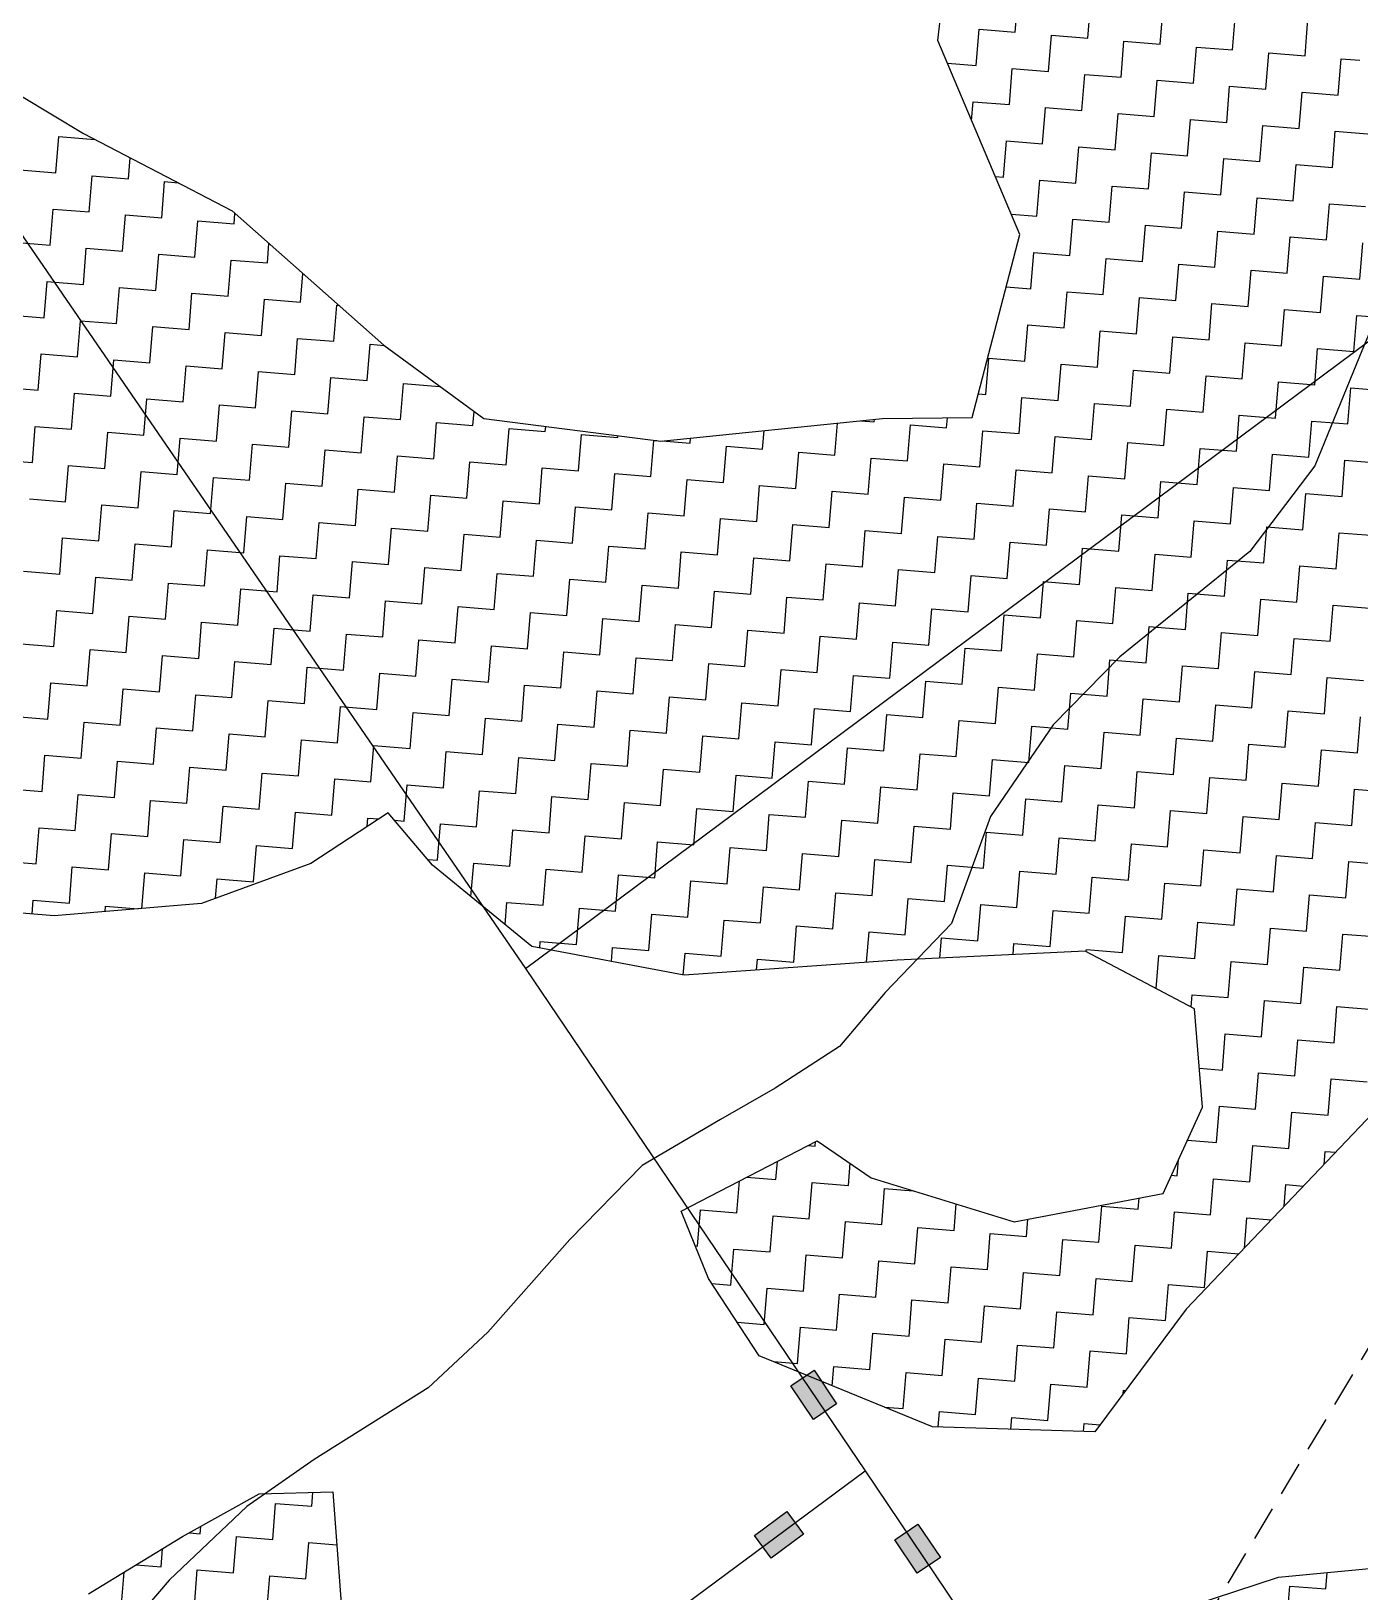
# Model space of a CAD drawing. Header units: metres. Extents: x 286589 to 288713, y 2001360 to 2004418.
# Drawn here: x 287948.2 to 288139.6, y 2003514.4 to 2003739.2 of the extents above; entities that cross this region are included whole.
import ezdxf

# ---------------------------------------------------------------- set-up
doc = ezdxf.new("R2010")
doc.units = ezdxf.units.M
doc.header["$MEASUREMENT"] = 0
doc.linetypes.add('DASHED', pattern=[0.75, 0.5, -0.25])
for name, color, linetype in [('LINE_FOOTPATH', 1, 'DASHED'), ('LINE_WATER', 4, 'Continuous'), ('POLY_HATCH', 12, 'Continuous'), ('POLY_PARCEL', 6, 'Continuous')]:
    doc.layers.add(name, color=color, linetype=linetype)

msp = doc.modelspace()

# ---------------------------------------------------------------- hatches: boundary and pattern name
for points in [[(288060.99, 2003546.31), (288057.65, 2003544.05), (288060.91, 2003539.22), (288064.25, 2003541.48)], [(288059.47, 2003522.72), (288057.07, 2003525.96), (288052.39, 2003522.49), (288054.79, 2003519.25)], [(288075.87, 2003517.06), (288079.21, 2003519.32), (288075.95, 2003524.15), (288072.61, 2003521.9)]]:
    msp.add_hatch(color=256).paths.add_polyline_path(points)

# ---------------------------------------------------------------- linework, layer by layer
for points in [[(288060.91, 2003539.22), (288057.65, 2003544.05), (288060.99, 2003546.31), (288064.25, 2003541.48)], [(288052.39, 2003522.49), (288057.07, 2003525.96), (288059.47, 2003522.72), (288054.79, 2003519.25)], [(288075.95, 2003524.15), (288079.21, 2003519.32), (288075.87, 2003517.06), (288072.61, 2003521.9)]]:
    msp.add_lwpolyline(points, close=True)
at = {"layer": 'LINE_FOOTPATH', "ltscale": 10}
msp.add_line((288157.81, 2003577.86), (288090.71, 2003465.68), dxfattribs=at)
at = {"layer": 'LINE_WATER'}
for p, q in [((288147.5, 2003711.55), (288139.58, 2003692.35)), ((288139.58, 2003692.35), (288133.13, 2003676.6)), ((288133.13, 2003676.6), (288123.79, 2003664.26)), ((288123.79, 2003664.26), (288105.07, 2003649.11)), ((288105.07, 2003649.11), (288095.43, 2003639.28)), ((288095.43, 2003639.28), (288086.41, 2003626.11)), ((288086.41, 2003626.11), (288080.78, 2003610.69)), ((288080.78, 2003610.69), (288071.23, 2003600.75)), ((288071.23, 2003600.75), (288064.64, 2003592.95)), ((288064.64, 2003592.95), (288055.41, 2003586.95)), ((288055.41, 2003586.95), (288047.49, 2003582.44)), ((288047.49, 2003582.44), (288036.23, 2003575.81)), ((288036.23, 2003575.81), (288025.82, 2003565.15)), ((288025.82, 2003565.15), (288014.01, 2003551.82)), ((288014.01, 2003551.82), (288005.41, 2003543.78)), ((288005.41, 2003543.78), (287988.95, 2003533.44)), ((287988.95, 2003533.44), (287979.26, 2003526.68)), ((287979.26, 2003526.68), (287968.07, 2003516.08)), ((287968.07, 2003516.08), (287962.36, 2003509.4))]:
    msp.add_line(p, q, dxfattribs=at)
at = {"layer": 'POLY_HATCH'}
for p, q in [((288078.83, 2003737.88), (288082.65, 2003770.39)), ((288090.63, 2003709.95), (288078.83, 2003737.88)), ((287946.8, 2003729.88), (287955.75, 2003724.47)), ((287955.75, 2003724.47), (287977.13, 2003713.35)), ((287977.13, 2003713.35), (287999.01, 2003693.98)), ((288083.78, 2003683.55), (288090.63, 2003709.95)), ((287999.01, 2003693.98), (288013.4, 2003683.43)), ((288013.4, 2003683.43), (288038.94, 2003680.17)), ((288038.94, 2003680.17), (288070.87, 2003683.43)), ((288070.87, 2003683.43), (288083.78, 2003683.55)), ((287999.62, 2003626.62), (287988.47, 2003619.32)), ((288006.04, 2003619.06), (287999.62, 2003626.62)), ((287988.47, 2003619.32), (287972.75, 2003613.57)), ((288020.34, 2003607.35), (288006.04, 2003619.06)), ((287951.49, 2003611.79), (287913.04, 2003614.92)), ((287972.75, 2003613.57), (287951.49, 2003611.79)), ((288042.29, 2003603.21), (288020.34, 2003607.35)), ((288072.96, 2003605.4), (288042.29, 2003603.21)), ((288100.05, 2003606.71), (288072.96, 2003605.4)), ((288115.79, 2003598.39), (288100.05, 2003606.71)), ((288116.98, 2003584.23), (288115.79, 2003598.39)), ((288111.28, 2003571.8), (288116.98, 2003584.23)), ((288141.55, 2003583.4), (288114.61, 2003555.12)), ((288041.86, 2003569.25), (288061.46, 2003579.38)), ((288061.46, 2003579.38), (288069.23, 2003574.05)), ((288069.23, 2003574.05), (288089.83, 2003567.69)), ((288089.83, 2003567.69), (288111.28, 2003571.8)), ((288045.77, 2003559.55), (288041.86, 2003569.25)), ((288053.07, 2003548.41), (288045.77, 2003559.55)), ((288114.61, 2003555.12), (288101.44, 2003537.43)), ((288078.04, 2003538.17), (288053.07, 2003548.41)), ((288101.44, 2003537.43), (288078.04, 2003538.17)), ((287981.06, 2003528.49), (287991.65, 2003528.8)), ((287991.65, 2003528.8), (287993.34, 2003506.38)), ((287970.01, 2003522.35), (287981.06, 2003528.49)), ((287956.43, 2003514.08), (287970.01, 2003522.35)), ((288127.89, 2003516.52), (288160.99, 2003519.68)), ((288104.99, 2003509.01), (288127.89, 2003516.52))]:
    msp.add_line(p, q, dxfattribs=at)
at = {"layer": 'POLY_HATCH', "linetype": 'Continuous'}
for p, q in [((288089.99, 2003739.07), (288090.42, 2003744.29)), ((288100.43, 2003738.22), (288100.85, 2003743.44)), ((288110.86, 2003737.37), (288111.29, 2003742.59)), ((288121.3, 2003736.52), (288121.72, 2003741.74)), ((288131.95, 2003738.36), (288132.16, 2003740.89)), ((288084.35, 2003734.28), (288084.77, 2003739.5)), ((288084.77, 2003739.5), (288089.99, 2003739.07)), ((288094.78, 2003733.43), (288095.21, 2003738.65)), ((288095.21, 2003738.65), (288100.43, 2003738.22)), ((288105.22, 2003732.58), (288105.64, 2003737.8)), ((288105.64, 2003737.8), (288110.86, 2003737.37)), ((288131.73, 2003735.67), (288131.95, 2003738.36)), ((288115.66, 2003731.73), (288116.08, 2003736.94)), ((288116.08, 2003736.94), (288121.3, 2003736.52)), ((288126.09, 2003730.88), (288126.52, 2003736.09)), ((288126.52, 2003736.09), (288131.73, 2003735.67)), ((288080.21, 2003734.62), (288084.35, 2003734.28)), ((288089.14, 2003728.64), (288089.56, 2003733.85)), ((288089.56, 2003733.85), (288094.78, 2003733.43)), ((288136.53, 2003730.03), (288136.95, 2003735.24)), ((288136.95, 2003735.24), (288139.62, 2003735.03)), ((288099.58, 2003727.78), (288100, 2003733)), ((288100, 2003733), (288105.22, 2003732.58)), ((288110.01, 2003726.93), (288110.44, 2003732.15)), ((288110.44, 2003732.15), (288115.66, 2003731.73)), ((288120.45, 2003726.08), (288120.87, 2003731.3)), ((288120.87, 2003731.3), (288126.09, 2003730.88)), ((288083.7, 2003726.35), (288083.92, 2003729.06)), ((288083.92, 2003729.06), (288089.14, 2003728.64)), ((288130.88, 2003725.23), (288131.31, 2003730.45)), ((288131.31, 2003730.45), (288136.53, 2003730.03)), ((288093.93, 2003722.99), (288094.36, 2003728.21)), ((288094.36, 2003728.21), (288099.58, 2003727.78)), ((288104.37, 2003722.14), (288104.79, 2003727.36)), ((288104.79, 2003727.36), (288110.01, 2003726.93)), ((288114.8, 2003721.29), (288115.23, 2003726.51)), ((288115.23, 2003726.51), (288120.45, 2003726.08)), ((288125.24, 2003720.44), (288125.67, 2003725.66)), ((288125.67, 2003725.66), (288130.88, 2003725.23)), ((288135.68, 2003719.59), (288136.1, 2003724.81)), ((288136.1, 2003724.81), (288141.32, 2003724.38)), ((287951.77, 2003718.82), (287952.19, 2003724.04)), ((287952.19, 2003724.04), (287957.38, 2003723.62)), ((288088.29, 2003718.2), (288088.71, 2003723.42)), ((288088.71, 2003723.42), (288093.93, 2003722.99)), ((288098.73, 2003717.35), (288099.15, 2003722.57)), ((288099.15, 2003722.57), (288104.37, 2003722.14)), ((287962.2, 2003717.97), (287962.45, 2003720.98)), ((288109.16, 2003716.5), (288109.59, 2003721.72)), ((288109.59, 2003721.72), (288114.8, 2003721.29)), ((288119.6, 2003715.65), (288120.02, 2003720.87)), ((288120.02, 2003720.87), (288125.24, 2003720.44)), ((288130.03, 2003714.8), (288130.46, 2003720.01)), ((288130.46, 2003720.01), (288135.68, 2003719.59)), ((287946.55, 2003719.25), (287951.77, 2003718.82)), ((287956.56, 2003713.18), (287956.99, 2003718.4)), ((287956.99, 2003718.4), (287962.2, 2003717.97)), ((287967, 2003712.33), (287967.42, 2003717.55)), ((287967.42, 2003717.55), (287969.35, 2003717.39)), ((288087.1, 2003718.3), (288088.29, 2003718.2)), ((288093.08, 2003712.56), (288093.51, 2003717.77)), ((288093.51, 2003717.77), (288098.73, 2003717.35)), ((288103.52, 2003711.7), (288103.94, 2003716.92)), ((288103.94, 2003716.92), (288109.16, 2003716.5)), ((288113.95, 2003710.85), (288114.38, 2003716.07)), ((288114.38, 2003716.07), (288119.6, 2003715.65)), ((287950.92, 2003708.39), (287951.34, 2003713.6)), ((287951.34, 2003713.6), (287956.56, 2003713.18)), ((288124.39, 2003710), (288124.82, 2003715.22)), ((288124.82, 2003715.22), (288130.03, 2003714.8)), ((288134.83, 2003709.15), (288135.25, 2003714.37)), ((288135.25, 2003714.37), (288140.47, 2003713.95)), ((287961.35, 2003707.53), (287961.78, 2003712.75)), ((287961.78, 2003712.75), (287967, 2003712.33)), ((287971.79, 2003706.68), (287972.21, 2003711.9)), ((287972.21, 2003711.9), (287977.43, 2003711.48)), ((287977.43, 2003711.48), (287977.55, 2003712.97)), ((288089.4, 2003712.86), (288093.08, 2003712.56)), ((288097.87, 2003706.91), (288098.3, 2003712.13)), ((288098.3, 2003712.13), (288103.52, 2003711.7)), ((288108.31, 2003706.06), (288108.74, 2003711.28)), ((288108.74, 2003711.28), (288113.95, 2003710.85)), ((287945.7, 2003708.81), (287950.92, 2003708.39)), ((287982.23, 2003705.83), (287982.45, 2003708.63)), ((288118.75, 2003705.21), (288119.17, 2003710.43)), ((288119.17, 2003710.43), (288124.39, 2003710)), ((288129.18, 2003704.36), (288129.61, 2003709.58)), ((288129.61, 2003709.58), (288134.83, 2003709.15)), ((288139.62, 2003703.51), (288140.04, 2003708.73)), ((287955.71, 2003702.74), (287956.14, 2003707.96)), ((287956.14, 2003707.96), (287961.35, 2003707.53)), ((287966.15, 2003701.89), (287966.57, 2003707.11)), ((287966.57, 2003707.11), (287971.79, 2003706.68)), ((288092.23, 2003702.12), (288092.66, 2003707.34)), ((288092.66, 2003707.34), (288097.87, 2003706.91)), ((288102.67, 2003701.27), (288103.09, 2003706.49)), ((288103.09, 2003706.49), (288108.31, 2003706.06)), ((287976.58, 2003701.04), (287977.01, 2003706.26)), ((287977.01, 2003706.26), (287982.23, 2003705.83)), ((287987.02, 2003700.19), (287987.35, 2003704.29)), ((288113.1, 2003700.42), (288113.53, 2003705.64)), ((288113.53, 2003705.64), (288118.75, 2003705.21)), ((288123.54, 2003699.57), (288123.96, 2003704.79)), ((288123.96, 2003704.79), (288129.18, 2003704.36)), ((287950.07, 2003697.95), (287950.49, 2003703.17)), ((287950.49, 2003703.17), (287955.71, 2003702.74)), ((287960.5, 2003697.1), (287960.93, 2003702.32)), ((287960.93, 2003702.32), (287966.15, 2003701.89)), ((288088.67, 2003702.41), (288092.23, 2003702.12)), ((288133.98, 2003698.72), (288134.4, 2003703.93)), ((288134.4, 2003703.93), (288139.62, 2003703.51)), ((287970.94, 2003696.25), (287971.36, 2003701.47)), ((287971.36, 2003701.47), (287976.58, 2003701.04)), ((287981.37, 2003695.4), (287981.8, 2003700.62)), ((287981.8, 2003700.62), (287987.02, 2003700.19)), ((287991.81, 2003694.55), (287992.24, 2003699.76)), ((287992.24, 2003699.76), (287992.49, 2003699.74)), ((288097.02, 2003696.48), (288097.45, 2003701.69)), ((288097.45, 2003701.69), (288102.67, 2003701.27)), ((288107.46, 2003695.63), (288107.89, 2003700.84)), ((288107.89, 2003700.84), (288113.1, 2003700.42)), ((288117.9, 2003694.77), (288118.32, 2003699.99)), ((288118.32, 2003699.99), (288123.54, 2003699.57)), ((287944.85, 2003698.37), (287950.07, 2003697.95)), ((287954.86, 2003692.31), (287955.28, 2003697.52)), ((287955.28, 2003697.52), (287960.5, 2003697.1)), ((288128.33, 2003693.92), (288128.76, 2003699.14)), ((288128.76, 2003699.14), (288133.98, 2003698.72)), ((288138.77, 2003693.07), (288139.19, 2003698.29)), ((288139.19, 2003698.29), (288144.41, 2003697.87)), ((287965.3, 2003691.46), (287965.72, 2003696.67)), ((287965.72, 2003696.67), (287970.94, 2003696.25)), ((287975.73, 2003690.6), (287976.16, 2003695.82)), ((287976.16, 2003695.82), (287981.37, 2003695.4)), ((288091.38, 2003691.68), (288091.81, 2003696.9)), ((288091.81, 2003696.9), (288097.02, 2003696.48)), ((288101.82, 2003690.83), (288102.24, 2003696.05)), ((288102.24, 2003696.05), (288107.46, 2003695.63)), ((288112.25, 2003689.98), (288112.68, 2003695.2)), ((288112.68, 2003695.2), (288117.9, 2003694.77)), ((287986.17, 2003689.75), (287986.59, 2003694.97)), ((287986.59, 2003694.97), (287991.81, 2003694.55)), ((287996.6, 2003688.9), (287997.03, 2003694.12)), ((287997.03, 2003694.12), (287999.03, 2003693.96)), ((288122.69, 2003689.13), (288123.11, 2003694.35)), ((288123.11, 2003694.35), (288128.33, 2003693.92)), ((288133.13, 2003688.28), (288133.55, 2003693.5)), ((288133.55, 2003693.5), (288138.77, 2003693.07)), ((287949.22, 2003687.51), (287949.64, 2003692.73)), ((287949.64, 2003692.73), (287954.86, 2003692.31)), ((287959.65, 2003686.66), (287960.08, 2003691.88)), ((287960.08, 2003691.88), (287965.3, 2003691.46)), ((287970.09, 2003685.81), (287970.51, 2003691.03)), ((287970.51, 2003691.03), (287975.73, 2003690.6)), ((288085.74, 2003686.89), (288086.16, 2003692.11)), ((288086.16, 2003692.11), (288091.38, 2003691.68)), ((288096.17, 2003686.04), (288096.6, 2003691.26)), ((288096.6, 2003691.26), (288101.82, 2003690.83)), ((287980.52, 2003684.96), (287980.95, 2003690.18)), ((287980.95, 2003690.18), (287986.17, 2003689.75)), ((287990.96, 2003684.11), (287991.39, 2003689.33)), ((287991.39, 2003689.33), (287996.6, 2003688.9)), ((288001.4, 2003683.26), (288001.82, 2003688.48)), ((288001.82, 2003688.48), (288007.04, 2003688.05)), ((288106.61, 2003685.19), (288107.03, 2003690.41)), ((288107.03, 2003690.41), (288112.25, 2003689.98)), ((288117.05, 2003684.34), (288117.47, 2003689.56)), ((288117.47, 2003689.56), (288122.69, 2003689.13)), ((288127.48, 2003683.49), (288127.91, 2003688.71)), ((288127.91, 2003688.71), (288133.13, 2003688.28)), ((287944, 2003687.94), (287949.22, 2003687.51)), ((287954.01, 2003681.87), (287954.43, 2003687.09)), ((287954.43, 2003687.09), (287959.65, 2003686.66)), ((287964.44, 2003681.02), (287964.87, 2003686.24)), ((287964.87, 2003686.24), (287970.09, 2003685.81)), ((288007.04, 2003688.05), (288007.04, 2003688.08)), ((288084.67, 2003686.98), (288085.74, 2003686.89)), ((288090.53, 2003681.25), (288090.95, 2003686.47)), ((288090.95, 2003686.47), (288096.17, 2003686.04)), ((288137.92, 2003682.64), (288138.34, 2003687.86)), ((288138.34, 2003687.86), (288143.56, 2003687.43)), ((287974.88, 2003680.17), (287975.31, 2003685.39)), ((287975.31, 2003685.39), (287980.52, 2003684.96)), ((287985.32, 2003679.32), (287985.74, 2003684.54)), ((287985.74, 2003684.54), (287990.96, 2003684.11)), ((288011.83, 2003682.41), (288012, 2003684.45)), ((288100.97, 2003680.4), (288101.39, 2003685.61)), ((288101.39, 2003685.61), (288106.61, 2003685.19)), ((288111.4, 2003679.55), (288111.83, 2003684.76)), ((288111.83, 2003684.76), (288117.05, 2003684.34)), ((288121.84, 2003678.7), (288122.26, 2003683.91)), ((288122.26, 2003683.91), (288127.48, 2003683.49)), ((287948.37, 2003677.08), (287948.79, 2003682.29)), ((287948.79, 2003682.29), (287954.01, 2003681.87)), ((287995.75, 2003678.47), (287996.18, 2003683.69)), ((287996.18, 2003683.69), (288001.4, 2003683.26)), ((288006.19, 2003677.62), (288006.61, 2003682.83)), ((288006.61, 2003682.83), (288011.83, 2003682.41)), ((288016.63, 2003676.77), (288017.05, 2003681.98)), ((288017.05, 2003681.98), (288022.27, 2003681.56)), ((288022.27, 2003681.56), (288022.33, 2003682.29)), ((288053.58, 2003679.01), (288053.8, 2003681.69)), ((288064.01, 2003678.16), (288064.39, 2003682.77)), ((288067.71, 2003683.11), (288069.66, 2003682.95)), ((288069.66, 2003682.95), (288069.69, 2003683.31)), ((288074.45, 2003677.31), (288074.88, 2003682.52)), ((288074.88, 2003682.52), (288080.09, 2003682.1)), ((288080.09, 2003682.1), (288080.21, 2003683.52)), ((288084.89, 2003676.45), (288085.31, 2003681.67)), ((288085.31, 2003681.67), (288090.53, 2003681.25)), ((288132.27, 2003677.84), (288132.7, 2003683.06)), ((288132.7, 2003683.06), (288137.92, 2003682.64)), ((287958.8, 2003676.23), (287959.23, 2003681.44)), ((287959.23, 2003681.44), (287964.44, 2003681.02)), ((287969.24, 2003675.38), (287969.66, 2003680.59)), ((287969.66, 2003680.59), (287974.88, 2003680.17)), ((287979.67, 2003674.52), (287980.1, 2003679.74)), ((287980.1, 2003679.74), (287985.32, 2003679.32)), ((288027.06, 2003675.91), (288027.49, 2003681.13)), ((288027.49, 2003681.13), (288032.71, 2003680.71)), ((288032.71, 2003680.71), (288032.73, 2003680.96)), ((288037.5, 2003675.06), (288037.92, 2003680.28)), ((288037.92, 2003680.28), (288038.32, 2003680.25)), ((288039.09, 2003680.19), (288043.14, 2003679.86)), ((288043.14, 2003679.86), (288043.2, 2003680.61)), ((288047.93, 2003674.21), (288048.36, 2003679.43)), ((288048.36, 2003679.43), (288053.58, 2003679.01)), ((288095.32, 2003675.6), (288095.75, 2003680.82)), ((288095.75, 2003680.82), (288100.97, 2003680.4)), ((288105.76, 2003674.75), (288106.18, 2003679.97)), ((288106.18, 2003679.97), (288111.4, 2003679.55)), ((287943.15, 2003677.5), (287948.37, 2003677.08)), ((287990.11, 2003673.67), (287990.54, 2003678.89)), ((287990.54, 2003678.89), (287995.75, 2003678.47)), ((288000.55, 2003672.82), (288000.97, 2003678.04)), ((288000.97, 2003678.04), (288006.19, 2003677.62)), ((288010.98, 2003671.97), (288011.41, 2003677.19)), ((288011.41, 2003677.19), (288016.63, 2003676.77)), ((288058.37, 2003673.36), (288058.8, 2003678.58)), ((288058.8, 2003678.58), (288064.01, 2003678.16)), ((288068.81, 2003672.51), (288069.23, 2003677.73)), ((288069.23, 2003677.73), (288074.45, 2003677.31)), ((288116.19, 2003673.9), (288116.62, 2003679.12)), ((288116.62, 2003679.12), (288121.84, 2003678.7)), ((288126.63, 2003673.05), (288127.06, 2003678.27)), ((288127.06, 2003678.27), (288132.27, 2003677.84)), ((288137.07, 2003672.2), (288137.49, 2003677.42)), ((288137.49, 2003677.42), (288142.71, 2003676.99)), ((287953.16, 2003671.43), (287953.58, 2003676.65)), ((287953.58, 2003676.65), (287958.8, 2003676.23)), ((287963.59, 2003670.58), (287964.02, 2003675.8)), ((287964.02, 2003675.8), (287969.24, 2003675.38)), ((287974.03, 2003669.73), (287974.46, 2003674.95)), ((287974.46, 2003674.95), (287979.67, 2003674.52)), ((288021.42, 2003671.12), (288021.84, 2003676.34)), ((288021.84, 2003676.34), (288027.06, 2003675.91)), ((288031.85, 2003670.27), (288032.28, 2003675.49)), ((288032.28, 2003675.49), (288037.5, 2003675.06)), ((288079.24, 2003671.66), (288079.67, 2003676.88)), ((288079.67, 2003676.88), (288084.89, 2003676.45)), ((288089.68, 2003670.81), (288090.1, 2003676.03)), ((288090.1, 2003676.03), (288095.32, 2003675.6)), ((288100.12, 2003669.96), (288100.54, 2003675.18)), ((288100.54, 2003675.18), (288105.76, 2003674.75)), ((287984.47, 2003668.88), (287984.89, 2003674.1)), ((287984.89, 2003674.1), (287990.11, 2003673.67)), ((287994.9, 2003668.03), (287995.33, 2003673.25)), ((287995.33, 2003673.25), (288000.55, 2003672.82)), ((288042.29, 2003669.42), (288042.72, 2003674.64)), ((288042.72, 2003674.64), (288047.93, 2003674.21)), ((288052.73, 2003668.57), (288053.15, 2003673.79)), ((288053.15, 2003673.79), (288058.37, 2003673.36)), ((288063.16, 2003667.72), (288063.59, 2003672.94)), ((288063.59, 2003672.94), (288068.81, 2003672.51)), ((288110.55, 2003669.11), (288110.98, 2003674.33)), ((288110.98, 2003674.33), (288116.19, 2003673.9)), ((288120.99, 2003668.26), (288121.41, 2003673.48)), ((288121.41, 2003673.48), (288126.63, 2003673.05)), ((288131.42, 2003667.41), (288131.85, 2003672.63)), ((288131.85, 2003672.63), (288137.07, 2003672.2)), ((287947.94, 2003671.86), (287953.16, 2003671.43)), ((287957.95, 2003665.79), (287958.38, 2003671.01)), ((287958.38, 2003671.01), (287963.59, 2003670.58)), ((288005.34, 2003667.18), (288005.76, 2003672.4)), ((288005.76, 2003672.4), (288010.98, 2003671.97)), ((288015.77, 2003666.33), (288016.2, 2003671.55)), ((288016.2, 2003671.55), (288021.42, 2003671.12)), ((288026.21, 2003665.48), (288026.64, 2003670.7)), ((288026.64, 2003670.7), (288031.85, 2003670.27)), ((288073.6, 2003666.87), (288074.02, 2003672.09)), ((288074.02, 2003672.09), (288079.24, 2003671.66)), ((288084.04, 2003666.02), (288084.46, 2003671.24)), ((288084.46, 2003671.24), (288089.68, 2003670.81)), ((288094.47, 2003665.17), (288094.9, 2003670.39)), ((288094.9, 2003670.39), (288100.12, 2003669.96)), ((287968.39, 2003664.94), (287968.81, 2003670.16)), ((287968.81, 2003670.16), (287974.03, 2003669.73)), ((287978.82, 2003664.09), (287979.25, 2003669.31)), ((287979.25, 2003669.31), (287984.47, 2003668.88)), ((287989.26, 2003663.24), (287989.68, 2003668.46)), ((287989.68, 2003668.46), (287994.9, 2003668.03)), ((288036.65, 2003664.63), (288037.07, 2003669.85)), ((288037.07, 2003669.85), (288042.29, 2003669.42)), ((288047.08, 2003663.78), (288047.51, 2003669)), ((288047.51, 2003669), (288052.73, 2003668.57)), ((288057.52, 2003662.93), (288057.95, 2003668.14)), ((288057.95, 2003668.14), (288063.16, 2003667.72)), ((288104.91, 2003664.32), (288105.33, 2003669.53)), ((288105.33, 2003669.53), (288110.55, 2003669.11)), ((288115.34, 2003663.47), (288115.77, 2003668.68)), ((288115.77, 2003668.68), (288120.99, 2003668.26)), ((287952.31, 2003661), (287952.73, 2003666.22)), ((287952.73, 2003666.22), (287957.95, 2003665.79)), ((287999.7, 2003662.39), (288000.12, 2003667.61)), ((288000.12, 2003667.61), (288005.34, 2003667.18)), ((288010.13, 2003661.54), (288010.56, 2003666.75)), ((288010.56, 2003666.75), (288015.77, 2003666.33)), ((288020.57, 2003660.69), (288020.99, 2003665.9)), ((288020.99, 2003665.9), (288026.21, 2003665.48)), ((288067.96, 2003662.08), (288068.38, 2003667.29)), ((288068.38, 2003667.29), (288073.6, 2003666.87)), ((288078.39, 2003661.23), (288078.82, 2003666.44)), ((288078.82, 2003666.44), (288084.04, 2003666.02)), ((288125.78, 2003662.62), (288126.21, 2003667.83)), ((288126.21, 2003667.83), (288131.42, 2003667.41)), ((288136.22, 2003661.76), (288136.64, 2003666.98)), ((288136.64, 2003666.98), (288141.86, 2003666.56)), ((287962.74, 2003660.15), (287963.17, 2003665.36)), ((287963.17, 2003665.36), (287968.39, 2003664.94)), ((287973.18, 2003659.3), (287973.6, 2003664.51)), ((287973.6, 2003664.51), (287978.82, 2003664.09)), ((287983.62, 2003658.45), (287984.04, 2003663.66)), ((287984.04, 2003663.66), (287989.26, 2003663.24)), ((288031, 2003659.84), (288031.43, 2003665.05)), ((288031.43, 2003665.05), (288036.65, 2003664.63)), ((288041.44, 2003658.98), (288041.87, 2003664.2)), ((288041.87, 2003664.2), (288047.08, 2003663.78)), ((288088.83, 2003660.37), (288089.25, 2003665.59)), ((288089.25, 2003665.59), (288094.47, 2003665.17)), ((288099.26, 2003659.52), (288099.69, 2003664.74)), ((288099.69, 2003664.74), (288104.91, 2003664.32)), ((288109.7, 2003658.67), (288110.13, 2003663.89)), ((288110.13, 2003663.89), (288115.34, 2003663.47)), ((287947.09, 2003661.42), (287952.31, 2003661)), ((287994.05, 2003657.59), (287994.48, 2003662.81)), ((287994.48, 2003662.81), (287999.7, 2003662.39)), ((288004.49, 2003656.74), (288004.91, 2003661.96)), ((288004.91, 2003661.96), (288010.13, 2003661.54)), ((288051.88, 2003658.13), (288052.3, 2003663.35)), ((288052.3, 2003663.35), (288057.52, 2003662.93)), ((288062.31, 2003657.28), (288062.74, 2003662.5)), ((288062.74, 2003662.5), (288067.96, 2003662.08)), ((288072.75, 2003656.43), (288073.17, 2003661.65)), ((288073.17, 2003661.65), (288078.39, 2003661.23)), ((288120.14, 2003657.82), (288120.56, 2003663.04)), ((288120.56, 2003663.04), (288125.78, 2003662.62)), ((288130.57, 2003656.97), (288131, 2003662.19)), ((288131, 2003662.19), (288136.22, 2003661.76)), ((287957.1, 2003655.35), (287957.53, 2003660.57)), ((287957.53, 2003660.57), (287962.74, 2003660.15)), ((287967.54, 2003654.5), (287967.96, 2003659.72)), ((287967.96, 2003659.72), (287973.18, 2003659.3)), ((288014.92, 2003655.89), (288015.35, 2003661.11)), ((288015.35, 2003661.11), (288020.57, 2003660.69)), ((288025.36, 2003655.04), (288025.79, 2003660.26)), ((288025.79, 2003660.26), (288031, 2003659.84)), ((288035.8, 2003654.19), (288036.22, 2003659.41)), ((288036.22, 2003659.41), (288041.44, 2003658.98)), ((288083.18, 2003655.58), (288083.61, 2003660.8)), ((288083.61, 2003660.8), (288088.83, 2003660.37)), ((288093.62, 2003654.73), (288094.05, 2003659.95)), ((288094.05, 2003659.95), (288099.26, 2003659.52)), ((288104.06, 2003653.88), (288104.48, 2003659.1)), ((288104.48, 2003659.1), (288109.7, 2003658.67)), ((287977.97, 2003653.65), (287978.4, 2003658.87)), ((287978.4, 2003658.87), (287983.62, 2003658.45)), ((287988.41, 2003652.8), (287988.83, 2003658.02)), ((287988.83, 2003658.02), (287994.05, 2003657.59)), ((287998.84, 2003651.95), (287999.27, 2003657.17)), ((287999.27, 2003657.17), (288004.49, 2003656.74)), ((288046.23, 2003653.34), (288046.66, 2003658.56)), ((288046.66, 2003658.56), (288051.88, 2003658.13)), ((288056.67, 2003652.49), (288057.09, 2003657.71)), ((288057.09, 2003657.71), (288062.31, 2003657.28)), ((288067.11, 2003651.64), (288067.53, 2003656.86)), ((288067.53, 2003656.86), (288072.75, 2003656.43)), ((288114.49, 2003653.03), (288114.92, 2003658.25)), ((288114.92, 2003658.25), (288120.14, 2003657.82)), ((288124.93, 2003652.18), (288125.35, 2003657.4)), ((288125.35, 2003657.4), (288130.57, 2003656.97)), ((287951.46, 2003650.56), (287951.88, 2003655.78)), ((287951.88, 2003655.78), (287957.1, 2003655.35)), ((287961.89, 2003649.71), (287962.32, 2003654.93)), ((287962.32, 2003654.93), (287967.54, 2003654.5)), ((288009.28, 2003651.1), (288009.71, 2003656.32)), ((288009.71, 2003656.32), (288014.92, 2003655.89)), ((288019.72, 2003650.25), (288020.14, 2003655.47)), ((288020.14, 2003655.47), (288025.36, 2003655.04)), ((288030.15, 2003649.4), (288030.58, 2003654.62)), ((288030.58, 2003654.62), (288035.8, 2003654.19)), ((288077.54, 2003650.79), (288077.97, 2003656.01)), ((288077.97, 2003656.01), (288083.18, 2003655.58)), ((288087.98, 2003649.94), (288088.4, 2003655.16)), ((288088.4, 2003655.16), (288093.62, 2003654.73)), ((288135.37, 2003651.33), (288135.79, 2003656.55)), ((288135.79, 2003656.55), (288141.01, 2003656.12)), ((287972.33, 2003648.86), (287972.75, 2003654.08)), ((287972.75, 2003654.08), (287977.97, 2003653.65)), ((287982.77, 2003648.01), (287983.19, 2003653.23)), ((287983.19, 2003653.23), (287988.41, 2003652.8)), ((287993.2, 2003647.16), (287993.63, 2003652.38)), ((287993.63, 2003652.38), (287998.84, 2003651.95)), ((288040.59, 2003648.55), (288041.01, 2003653.77)), ((288041.01, 2003653.77), (288046.23, 2003653.34)), ((288051.03, 2003647.7), (288051.45, 2003652.92)), ((288051.45, 2003652.92), (288056.67, 2003652.49)), ((288098.41, 2003649.09), (288098.84, 2003654.31)), ((288098.84, 2003654.31), (288104.06, 2003653.88)), ((288108.85, 2003648.24), (288109.28, 2003653.46)), ((288109.28, 2003653.46), (288114.49, 2003653.03)), ((288119.29, 2003647.39), (288119.71, 2003652.6)), ((288119.71, 2003652.6), (288124.93, 2003652.18)), ((287946.24, 2003650.99), (287951.46, 2003650.56)), ((287956.25, 2003644.92), (287956.67, 2003650.14)), ((287956.67, 2003650.14), (287961.89, 2003649.71)), ((288003.64, 2003646.31), (288004.06, 2003651.53)), ((288004.06, 2003651.53), (288009.28, 2003651.1)), ((288014.07, 2003645.46), (288014.5, 2003650.68)), ((288014.5, 2003650.68), (288019.72, 2003650.25)), ((288061.46, 2003646.85), (288061.89, 2003652.07)), ((288061.89, 2003652.07), (288067.11, 2003651.64)), ((288071.9, 2003646), (288072.32, 2003651.21)), ((288072.32, 2003651.21), (288077.54, 2003650.79)), ((288082.33, 2003645.15), (288082.76, 2003650.36)), ((288082.76, 2003650.36), (288087.98, 2003649.94)), ((288129.72, 2003646.54), (288130.15, 2003651.75)), ((288130.15, 2003651.75), (288135.37, 2003651.33)), ((287966.69, 2003644.07), (287967.11, 2003649.29)), ((287967.11, 2003649.29), (287972.33, 2003648.86)), ((287977.12, 2003643.22), (287977.55, 2003648.43)), ((287977.55, 2003648.43), (287982.77, 2003648.01)), ((288024.51, 2003644.61), (288024.94, 2003649.82)), ((288024.94, 2003649.82), (288030.15, 2003649.4)), ((288034.95, 2003643.76), (288035.37, 2003648.97)), ((288035.37, 2003648.97), (288040.59, 2003648.55)), ((288045.38, 2003642.91), (288045.81, 2003648.12)), ((288045.81, 2003648.12), (288051.03, 2003647.7)), ((288092.77, 2003644.3), (288093.2, 2003649.51)), ((288093.2, 2003649.51), (288098.41, 2003649.09)), ((288103.21, 2003643.44), (288103.63, 2003648.66)), ((288103.63, 2003648.66), (288108.85, 2003648.24)), ((287987.56, 2003642.37), (287987.98, 2003647.58)), ((287987.98, 2003647.58), (287993.2, 2003647.16)), ((287997.99, 2003641.51), (287998.42, 2003646.73)), ((287998.42, 2003646.73), (288003.64, 2003646.31)), ((288008.43, 2003640.66), (288008.86, 2003645.88)), ((288008.86, 2003645.88), (288014.07, 2003645.46)), ((288055.82, 2003642.05), (288056.24, 2003647.27)), ((288056.24, 2003647.27), (288061.46, 2003646.85)), ((288066.25, 2003641.2), (288066.68, 2003646.42)), ((288066.68, 2003646.42), (288071.9, 2003646)), ((288113.64, 2003642.59), (288114.07, 2003647.81)), ((288114.07, 2003647.81), (288119.29, 2003647.39)), ((288124.08, 2003641.74), (288124.5, 2003646.96)), ((288124.5, 2003646.96), (288129.72, 2003646.54)), ((288134.52, 2003640.89), (288134.94, 2003646.11)), ((288134.94, 2003646.11), (288140.16, 2003645.69)), ((287950.61, 2003640.12), (287951.03, 2003645.34)), ((287951.03, 2003645.34), (287956.25, 2003644.92)), ((287961.04, 2003639.27), (287961.47, 2003644.49)), ((287961.47, 2003644.49), (287966.69, 2003644.07)), ((287971.48, 2003638.42), (287971.9, 2003643.64)), ((287971.9, 2003643.64), (287977.12, 2003643.22)), ((288018.87, 2003639.81), (288019.29, 2003645.03)), ((288019.29, 2003645.03), (288024.51, 2003644.61)), ((288029.3, 2003638.96), (288029.73, 2003644.18)), ((288029.73, 2003644.18), (288034.95, 2003643.76)), ((288076.69, 2003640.35), (288077.12, 2003645.57)), ((288077.12, 2003645.57), (288082.33, 2003645.15)), ((288087.13, 2003639.5), (288087.55, 2003644.72)), ((288087.55, 2003644.72), (288092.77, 2003644.3)), ((288097.56, 2003638.65), (288097.99, 2003643.87)), ((288097.99, 2003643.87), (288103.21, 2003643.44)), ((287981.91, 2003637.57), (287982.34, 2003642.79)), ((287982.34, 2003642.79), (287987.56, 2003642.37)), ((287992.35, 2003636.72), (287992.78, 2003641.94)), ((287992.78, 2003641.94), (287997.99, 2003641.51)), ((288039.74, 2003638.11), (288040.16, 2003643.33)), ((288040.16, 2003643.33), (288045.38, 2003642.91)), ((288050.17, 2003637.26), (288050.6, 2003642.48)), ((288050.6, 2003642.48), (288055.82, 2003642.05)), ((288060.61, 2003636.41), (288061.04, 2003641.63)), ((288061.04, 2003641.63), (288066.25, 2003641.2)), ((288108, 2003637.8), (288108.42, 2003643.02)), ((288108.42, 2003643.02), (288113.64, 2003642.59)), ((288118.44, 2003636.95), (288118.86, 2003642.17)), ((288118.86, 2003642.17), (288124.08, 2003641.74)), ((288128.87, 2003636.1), (288129.3, 2003641.32)), ((288129.3, 2003641.32), (288134.52, 2003640.89)), ((287945.39, 2003640.55), (287950.61, 2003640.12)), ((287955.4, 2003634.48), (287955.82, 2003639.7)), ((287955.82, 2003639.7), (287961.04, 2003639.27)), ((287965.83, 2003633.63), (287966.26, 2003638.85)), ((287966.26, 2003638.85), (287971.48, 2003638.42)), ((288002.79, 2003635.87), (288003.21, 2003641.09)), ((288003.21, 2003641.09), (288008.43, 2003640.66)), ((288013.22, 2003635.02), (288013.65, 2003640.24)), ((288013.65, 2003640.24), (288018.87, 2003639.81)), ((288023.66, 2003634.17), (288024.08, 2003639.39)), ((288024.08, 2003639.39), (288029.3, 2003638.96)), ((288071.05, 2003635.56), (288071.47, 2003640.78)), ((288071.47, 2003640.78), (288076.69, 2003640.35)), ((288081.48, 2003634.71), (288081.91, 2003639.93)), ((288081.91, 2003639.93), (288087.13, 2003639.5)), ((288091.92, 2003633.86), (288092.35, 2003639.08)), ((288092.35, 2003639.08), (288097.56, 2003638.65)), ((288139.31, 2003635.25), (288139.73, 2003640.47)), ((287976.27, 2003632.78), (287976.7, 2003638)), ((287976.7, 2003638), (287981.91, 2003637.57)), ((287986.71, 2003631.93), (287987.13, 2003637.15)), ((287987.13, 2003637.15), (287992.35, 2003636.72)), ((288034.1, 2003633.32), (288034.52, 2003638.54)), ((288034.52, 2003638.54), (288039.74, 2003638.11)), ((288044.53, 2003632.47), (288044.96, 2003637.69)), ((288044.96, 2003637.69), (288050.17, 2003637.26)), ((288054.97, 2003631.62), (288055.39, 2003636.84)), ((288055.39, 2003636.84), (288060.61, 2003636.41)), ((288102.36, 2003633.01), (288102.78, 2003638.23)), ((288102.78, 2003638.23), (288108, 2003637.8)), ((288112.79, 2003632.16), (288113.22, 2003637.38)), ((288113.22, 2003637.38), (288118.44, 2003636.95)), ((287949.76, 2003629.69), (287950.18, 2003634.91)), ((287950.18, 2003634.91), (287955.4, 2003634.48)), ((287997.14, 2003631.08), (287997.57, 2003636.3)), ((287997.57, 2003636.3), (288002.79, 2003635.87)), ((288007.58, 2003630.23), (288008, 2003635.45)), ((288008, 2003635.45), (288013.22, 2003635.02)), ((288018.02, 2003629.38), (288018.44, 2003634.6)), ((288018.44, 2003634.6), (288023.66, 2003634.17)), ((288065.4, 2003630.77), (288065.83, 2003635.99)), ((288065.83, 2003635.99), (288071.05, 2003635.56)), ((288075.84, 2003629.92), (288076.27, 2003635.13)), ((288076.27, 2003635.13), (288081.48, 2003634.71)), ((288123.23, 2003631.31), (288123.65, 2003636.53)), ((288123.65, 2003636.53), (288128.87, 2003636.1)), ((288133.66, 2003630.46), (288134.09, 2003635.67)), ((288134.09, 2003635.67), (288139.31, 2003635.25)), ((287960.19, 2003628.84), (287960.62, 2003634.06)), ((287960.62, 2003634.06), (287965.83, 2003633.63)), ((287970.63, 2003627.99), (287971.05, 2003633.21)), ((287971.05, 2003633.21), (287976.27, 2003632.78)), ((287981.06, 2003627.14), (287981.49, 2003632.35)), ((287981.49, 2003632.35), (287986.71, 2003631.93)), ((288028.45, 2003628.53), (288028.88, 2003633.74)), ((288028.88, 2003633.74), (288034.1, 2003633.32)), ((288038.89, 2003627.68), (288039.31, 2003632.89)), ((288039.31, 2003632.89), (288044.53, 2003632.47)), ((288086.28, 2003629.07), (288086.7, 2003634.28)), ((288086.7, 2003634.28), (288091.92, 2003633.86)), ((288096.71, 2003628.22), (288097.14, 2003633.43)), ((288097.14, 2003633.43), (288102.36, 2003633.01)), ((288107.15, 2003627.36), (288107.57, 2003632.58)), ((288107.57, 2003632.58), (288112.79, 2003632.16)), ((287944.54, 2003630.11), (287949.76, 2003629.69)), ((287991.5, 2003626.29), (287991.93, 2003631.5)), ((287991.93, 2003631.5), (287997.14, 2003631.08)), ((288001.94, 2003625.44), (288002.36, 2003630.65)), ((288002.36, 2003630.65), (288007.58, 2003630.23)), ((288049.32, 2003626.83), (288049.75, 2003632.04)), ((288049.75, 2003632.04), (288054.97, 2003631.62)), ((288059.76, 2003625.97), (288060.19, 2003631.19)), ((288060.19, 2003631.19), (288065.4, 2003630.77)), ((288070.2, 2003625.12), (288070.62, 2003630.34)), ((288070.62, 2003630.34), (288075.84, 2003629.92)), ((288117.58, 2003626.51), (288118.01, 2003631.73)), ((288118.01, 2003631.73), (288123.23, 2003631.31)), ((288128.02, 2003625.66), (288128.45, 2003630.88)), ((288128.45, 2003630.88), (288133.66, 2003630.46)), ((288138.46, 2003624.81), (288138.88, 2003630.03)), ((288138.88, 2003630.03), (288144.1, 2003629.61)), ((287954.55, 2003624.05), (287954.97, 2003629.26)), ((287954.97, 2003629.26), (287960.19, 2003628.84)), ((287964.98, 2003623.19), (287965.41, 2003628.41)), ((287965.41, 2003628.41), (287970.63, 2003627.99)), ((288012.37, 2003624.58), (288012.8, 2003629.8)), ((288012.8, 2003629.8), (288018.02, 2003629.38)), ((288022.81, 2003623.73), (288023.23, 2003628.95)), ((288023.23, 2003628.95), (288028.45, 2003628.53)), ((288033.24, 2003622.88), (288033.67, 2003628.1)), ((288033.67, 2003628.1), (288038.89, 2003627.68)), ((288080.63, 2003624.27), (288081.06, 2003629.49)), ((288081.06, 2003629.49), (288086.28, 2003629.07)), ((288091.07, 2003623.42), (288091.49, 2003628.64)), ((288091.49, 2003628.64), (288096.71, 2003628.22)), ((288101.51, 2003622.57), (288101.93, 2003627.79)), ((288101.93, 2003627.79), (288107.15, 2003627.36)), ((287975.42, 2003622.34), (287975.85, 2003627.56)), ((287975.85, 2003627.56), (287981.06, 2003627.14)), ((287985.86, 2003621.49), (287986.28, 2003626.71)), ((287986.28, 2003626.71), (287991.5, 2003626.29)), ((287996.62, 2003624.66), (287996.72, 2003625.86)), ((287996.72, 2003625.86), (287998.27, 2003625.73)), ((288000.53, 2003625.55), (288001.94, 2003625.44)), ((288043.68, 2003622.03), (288044.11, 2003627.25)), ((288044.11, 2003627.25), (288049.32, 2003626.83)), ((288054.12, 2003621.18), (288054.54, 2003626.4)), ((288054.54, 2003626.4), (288059.76, 2003625.97)), ((288064.55, 2003620.33), (288064.98, 2003625.55)), ((288064.98, 2003625.55), (288070.2, 2003625.12)), ((288111.94, 2003621.72), (288112.37, 2003626.94)), ((288112.37, 2003626.94), (288117.58, 2003626.51)), ((288122.38, 2003620.87), (288122.8, 2003626.09)), ((288122.8, 2003626.09), (288128.02, 2003625.66)), ((287948.9, 2003619.25), (287949.33, 2003624.47)), ((287949.33, 2003624.47), (287954.55, 2003624.05)), ((287959.34, 2003618.4), (287959.77, 2003623.62)), ((287959.77, 2003623.62), (287964.98, 2003623.19)), ((288006.73, 2003619.79), (288007.15, 2003625.01)), ((288007.15, 2003625.01), (288012.37, 2003624.58)), ((288017.17, 2003618.94), (288017.59, 2003624.16)), ((288017.59, 2003624.16), (288022.81, 2003623.73)), ((288027.6, 2003618.09), (288028.03, 2003623.31)), ((288028.03, 2003623.31), (288033.24, 2003622.88)), ((288074.99, 2003619.48), (288075.41, 2003624.7)), ((288075.41, 2003624.7), (288080.63, 2003624.27)), ((288085.43, 2003618.63), (288085.85, 2003623.85)), ((288085.85, 2003623.85), (288091.07, 2003623.42)), ((288132.81, 2003620.02), (288133.24, 2003625.24)), ((288133.24, 2003625.24), (288138.46, 2003624.81)), ((287969.78, 2003617.55), (287970.2, 2003622.77)), ((287970.2, 2003622.77), (287975.42, 2003622.34)), ((287980.21, 2003616.7), (287980.64, 2003621.92)), ((287980.64, 2003621.92), (287985.86, 2003621.49)), ((287991.07, 2003621.07), (287991.13, 2003621.06)), ((287991.07, 2003621.03), (287991.07, 2003621.07)), ((288038.04, 2003617.24), (288038.46, 2003622.46)), ((288038.46, 2003622.46), (288043.68, 2003622.03)), ((288048.47, 2003616.39), (288048.9, 2003621.61)), ((288048.9, 2003621.61), (288054.12, 2003621.18)), ((288095.86, 2003617.78), (288096.29, 2003623)), ((288096.29, 2003623), (288101.51, 2003622.57)), ((288106.3, 2003616.93), (288106.72, 2003622.15)), ((288106.72, 2003622.15), (288111.94, 2003621.72)), ((288116.73, 2003616.08), (288117.16, 2003621.3)), ((288117.16, 2003621.3), (288122.38, 2003620.87)), ((287943.69, 2003619.68), (287948.9, 2003619.25)), ((287953.7, 2003613.61), (287954.12, 2003618.83)), ((287954.12, 2003618.83), (287959.34, 2003618.4)), ((288005.33, 2003619.91), (288006.73, 2003619.79)), ((288011.55, 2003614.55), (288011.95, 2003619.37)), ((288011.95, 2003619.37), (288017.17, 2003618.94)), ((288058.91, 2003615.54), (288059.34, 2003620.76)), ((288059.34, 2003620.76), (288064.55, 2003620.33)), ((288069.35, 2003614.69), (288069.77, 2003619.91)), ((288069.77, 2003619.91), (288074.99, 2003619.48)), ((288079.78, 2003613.84), (288080.21, 2003619.06)), ((288080.21, 2003619.06), (288085.43, 2003618.63)), ((288127.17, 2003615.23), (288127.6, 2003620.45)), ((288127.6, 2003620.45), (288132.81, 2003620.02)), ((288137.61, 2003614.38), (288138.03, 2003619.59)), ((288138.03, 2003619.59), (288143.25, 2003619.17)), ((287964.14, 2003612.85), (287964.56, 2003617.98)), ((287964.56, 2003617.98), (287969.78, 2003617.55)), ((287974.77, 2003614.31), (287974.99, 2003617.13)), ((287974.99, 2003617.13), (287980.21, 2003616.7)), ((288021.96, 2003613.3), (288022.38, 2003618.52)), ((288022.38, 2003618.52), (288027.6, 2003618.09)), ((288032.39, 2003612.45), (288032.82, 2003617.67)), ((288032.82, 2003617.67), (288038.04, 2003617.24)), ((288042.83, 2003611.6), (288043.26, 2003616.81)), ((288043.26, 2003616.81), (288048.47, 2003616.39)), ((288090.22, 2003612.99), (288090.64, 2003618.2)), ((288090.64, 2003618.2), (288095.86, 2003617.78)), ((288100.65, 2003612.14), (288101.08, 2003617.35)), ((288101.08, 2003617.35), (288106.3, 2003616.93)), ((288111.09, 2003611.29), (288111.52, 2003616.5)), ((288111.52, 2003616.5), (288116.73, 2003616.08)), ((288053.27, 2003610.75), (288053.69, 2003615.96)), ((288053.69, 2003615.96), (288058.91, 2003615.54)), ((288063.7, 2003609.9), (288064.13, 2003615.11)), ((288064.13, 2003615.11), (288069.35, 2003614.69)), ((288074.14, 2003609.04), (288074.56, 2003614.26)), ((288074.56, 2003614.26), (288079.78, 2003613.84)), ((288121.53, 2003610.43), (288121.95, 2003615.65)), ((288121.95, 2003615.65), (288127.17, 2003615.23)), ((288131.96, 2003609.58), (288132.39, 2003614.8)), ((288132.39, 2003614.8), (288137.61, 2003614.38)), ((287948.32, 2003612.05), (287948.48, 2003614.03)), ((287948.48, 2003614.03), (287953.7, 2003613.61)), ((287958.85, 2003612.4), (287958.92, 2003613.18)), ((287958.92, 2003613.18), (287963.6, 2003612.8)), ((288016.48, 2003610.51), (288016.74, 2003613.72)), ((288016.74, 2003613.72), (288021.96, 2003613.3)), ((288026.75, 2003607.65), (288027.18, 2003612.87)), ((288027.18, 2003612.87), (288032.39, 2003612.45)), ((288037.19, 2003606.8), (288037.61, 2003612.02)), ((288037.61, 2003612.02), (288042.83, 2003611.6)), ((288084.57, 2003608.19), (288085, 2003613.41)), ((288085, 2003613.41), (288090.22, 2003612.99)), ((288095.01, 2003607.34), (288095.44, 2003612.56)), ((288095.44, 2003612.56), (288100.65, 2003612.14)), ((288047.62, 2003605.95), (288048.05, 2003611.17)), ((288048.05, 2003611.17), (288053.27, 2003610.75)), ((288058.06, 2003605.1), (288058.48, 2003610.32)), ((288058.48, 2003610.32), (288063.7, 2003609.9)), ((288105.45, 2003606.49), (288105.87, 2003611.71)), ((288105.87, 2003611.71), (288111.09, 2003611.29)), ((288115.88, 2003605.64), (288116.31, 2003610.86)), ((288116.31, 2003610.86), (288121.53, 2003610.43)), ((288126.32, 2003604.79), (288126.75, 2003610.01)), ((288126.75, 2003610.01), (288131.96, 2003609.58)), ((288021.46, 2003607.14), (288021.53, 2003608.08)), ((288021.53, 2003608.08), (288026.75, 2003607.65)), ((288068.56, 2003605.09), (288068.92, 2003609.47)), ((288068.92, 2003609.47), (288074.14, 2003609.04)), ((288079.12, 2003605.7), (288079.36, 2003608.62)), ((288079.36, 2003608.62), (288084.57, 2003608.19)), ((288089.67, 2003606.21), (288089.79, 2003607.77)), ((288089.79, 2003607.77), (288095.01, 2003607.34)), ((288136.76, 2003603.94), (288137.18, 2003609.16)), ((288137.18, 2003609.16), (288142.4, 2003608.73)), ((288031.8, 2003605.19), (288031.97, 2003607.23)), ((288031.97, 2003607.23), (288037.19, 2003606.8)), ((288042.15, 2003603.24), (288042.4, 2003606.38)), ((288042.4, 2003606.38), (288047.62, 2003605.95)), ((288052.71, 2003603.96), (288052.84, 2003605.53)), ((288052.84, 2003605.53), (288058.06, 2003605.1)), ((288100.21, 2003606.63), (288100.23, 2003606.92)), ((288100.23, 2003606.92), (288105.45, 2003606.49)), ((288110.28, 2003601.31), (288110.67, 2003606.07)), ((288110.67, 2003606.07), (288115.88, 2003605.64)), ((288120.68, 2003600), (288121.1, 2003605.22)), ((288121.1, 2003605.22), (288126.32, 2003604.79)), ((288131.11, 2003599.15), (288131.54, 2003604.37)), ((288131.54, 2003604.37), (288136.76, 2003603.94)), ((288115.31, 2003598.65), (288115.46, 2003600.42)), ((288115.46, 2003600.42), (288120.68, 2003600)), ((288125.47, 2003594.35), (288125.89, 2003599.57)), ((288125.89, 2003599.57), (288131.11, 2003599.15)), ((288135.91, 2003593.5), (288136.33, 2003598.72)), ((288136.33, 2003598.72), (288141.55, 2003598.3)), ((288119.83, 2003589.56), (288120.25, 2003594.78)), ((288120.25, 2003594.78), (288125.47, 2003594.35)), ((288130.26, 2003588.71), (288130.69, 2003593.93)), ((288130.69, 2003593.93), (288135.91, 2003593.5)), ((288116.51, 2003589.83), (288119.83, 2003589.56)), ((288124.62, 2003583.92), (288125.04, 2003589.14)), ((288125.04, 2003589.14), (288130.26, 2003588.71)), ((288135.05, 2003583.07), (288135.48, 2003588.29)), ((288135.48, 2003588.29), (288140.7, 2003587.86)), ((288118.97, 2003579.13), (288119.4, 2003584.34)), ((288119.4, 2003584.34), (288124.62, 2003583.92)), ((288129.41, 2003578.28), (288129.84, 2003583.49)), ((288129.84, 2003583.49), (288135.05, 2003583.07)), ((288060.09, 2003578.67), (288061.15, 2003578.59)), ((288061.15, 2003578.59), (288061.2, 2003579.25)), ((288114.8, 2003579.47), (288118.97, 2003579.13)), ((288123.77, 2003573.48), (288124.19, 2003578.7)), ((288124.19, 2003578.7), (288129.41, 2003578.28)), ((288055.51, 2003573.79), (288055.72, 2003576.41)), ((288065.94, 2003572.94), (288066.2, 2003576.13)), ((288113.33, 2003574.33), (288113.52, 2003576.69)), ((288134.48, 2003575.97), (288134.63, 2003577.85)), ((288134.63, 2003577.85), (288136.15, 2003577.73)), ((288051.32, 2003574.14), (288055.51, 2003573.79)), ((288112.47, 2003574.4), (288113.33, 2003574.33)), ((288118.12, 2003568.69), (288118.55, 2003573.91)), ((288118.55, 2003573.91), (288123.77, 2003573.48)), ((288049.86, 2003569), (288050.24, 2003573.58)), ((288060.3, 2003568.15), (288060.73, 2003573.37)), ((288060.73, 2003573.37), (288065.94, 2003572.94)), ((288070.74, 2003567.3), (288071.16, 2003572.52)), ((288071.16, 2003572.52), (288075.29, 2003572.18)), ((288128.73, 2003569.94), (288128.99, 2003573.06)), ((288128.99, 2003573.06), (288131.5, 2003572.85)), ((288044.22, 2003564.21), (288044.65, 2003569.43)), ((288044.65, 2003569.43), (288049.86, 2003569)), ((288081.17, 2003566.45), (288081.48, 2003570.27)), ((288102.04, 2003564.75), (288102.47, 2003569.97)), ((288102.47, 2003569.97), (288107.69, 2003569.54)), ((288107.69, 2003569.54), (288107.82, 2003571.14)), ((288054.66, 2003563.36), (288055.08, 2003568.58)), ((288055.08, 2003568.58), (288060.3, 2003568.15)), ((288065.09, 2003562.51), (288065.52, 2003567.73)), ((288065.52, 2003567.73), (288070.74, 2003567.3)), ((288091.61, 2003565.6), (288091.81, 2003568.07)), ((288112.48, 2003563.9), (288112.91, 2003569.12)), ((288112.91, 2003569.12), (288118.12, 2003568.69)), ((288122.99, 2003563.91), (288123.34, 2003568.26)), ((288123.34, 2003568.26), (288126.86, 2003567.98)), ((288075.53, 2003561.66), (288075.95, 2003566.87)), ((288075.95, 2003566.87), (288081.17, 2003566.45)), ((288085.96, 2003560.81), (288086.39, 2003566.02)), ((288086.39, 2003566.02), (288091.61, 2003565.6)), ((288096.4, 2003559.95), (288096.83, 2003565.17)), ((288096.83, 2003565.17), (288102.04, 2003564.75)), ((288043.88, 2003564.24), (288044.22, 2003564.21)), ((288049.01, 2003558.56), (288049.44, 2003563.78)), ((288049.44, 2003563.78), (288054.66, 2003563.36)), ((288059.45, 2003557.71), (288059.87, 2003562.93)), ((288059.87, 2003562.93), (288065.09, 2003562.51)), ((288106.84, 2003559.1), (288107.26, 2003564.32)), ((288107.26, 2003564.32), (288112.48, 2003563.9)), ((288117.27, 2003558.25), (288117.7, 2003563.47)), ((288117.7, 2003563.47), (288122.22, 2003563.1)), ((288069.89, 2003556.86), (288070.31, 2003562.08)), ((288070.31, 2003562.08), (288075.53, 2003561.66)), ((288080.32, 2003556.01), (288080.75, 2003561.23)), ((288080.75, 2003561.23), (288085.96, 2003560.81)), ((288090.76, 2003555.16), (288091.18, 2003560.38)), ((288091.18, 2003560.38), (288096.4, 2003559.95)), ((288046.27, 2003558.79), (288049.01, 2003558.56)), ((288053.81, 2003552.92), (288054.23, 2003558.14)), ((288054.23, 2003558.14), (288059.45, 2003557.71)), ((288101.19, 2003554.31), (288101.62, 2003559.53)), ((288101.62, 2003559.53), (288106.84, 2003559.1)), ((288111.63, 2003553.46), (288112.06, 2003558.68)), ((288112.06, 2003558.68), (288117.27, 2003558.25)), ((288064.24, 2003552.07), (288064.67, 2003557.29)), ((288064.67, 2003557.29), (288069.89, 2003556.86)), ((288074.68, 2003551.22), (288075.1, 2003556.44)), ((288075.1, 2003556.44), (288080.32, 2003556.01)), ((288085.11, 2003550.37), (288085.54, 2003555.59)), ((288085.54, 2003555.59), (288090.76, 2003555.16)), ((288095.55, 2003549.52), (288095.98, 2003554.74)), ((288095.98, 2003554.74), (288101.19, 2003554.31)), ((288105.99, 2003548.67), (288106.41, 2003553.89)), ((288106.41, 2003553.89), (288111.63, 2003553.46)), ((288049.9, 2003553.24), (288053.81, 2003552.92)), ((288058.6, 2003547.28), (288059.02, 2003552.5)), ((288059.02, 2003552.5), (288064.24, 2003552.07)), ((288069.03, 2003546.43), (288069.46, 2003551.65)), ((288069.46, 2003551.65), (288074.68, 2003551.22)), ((288079.47, 2003545.58), (288079.9, 2003550.79)), ((288079.9, 2003550.79), (288085.11, 2003550.37)), ((288089.91, 2003544.73), (288090.33, 2003549.94)), ((288090.33, 2003549.94), (288095.55, 2003549.52)), ((288100.34, 2003543.88), (288100.77, 2003549.09)), ((288100.77, 2003549.09), (288105.99, 2003548.67)), ((288055.14, 2003547.56), (288058.6, 2003547.28)), ((288063.59, 2003544.09), (288063.82, 2003546.85)), ((288063.82, 2003546.85), (288069.03, 2003546.43)), ((288073.83, 2003540.78), (288074.25, 2003546)), ((288074.25, 2003546), (288079.47, 2003545.58)), ((288084.26, 2003539.93), (288084.69, 2003545.15)), ((288084.69, 2003545.15), (288089.91, 2003544.73)), ((288094.7, 2003539.08), (288095.13, 2003544.3)), ((288095.13, 2003544.3), (288100.34, 2003543.88)), ((288105.52, 2003542.91), (288105.56, 2003543.45)), ((288105.56, 2003543.45), (288105.9, 2003543.42)), ((288071.12, 2003541), (288073.83, 2003540.78)), ((288078.86, 2003538.14), (288079.05, 2003540.36)), ((288079.05, 2003540.36), (288084.26, 2003539.93)), ((288089.34, 2003537.81), (288089.48, 2003539.51)), ((288089.48, 2003539.51), (288094.7, 2003539.08)), ((288099.82, 2003537.48), (288099.92, 2003538.66)), ((288099.92, 2003538.66), (288102.21, 2003538.47)), ((287988.64, 2003526.72), (287988.8, 2003528.71)), ((287982.99, 2003521.92), (287983.42, 2003527.14)), ((287983.42, 2003527.14), (287988.64, 2003526.72)), ((287971, 2003522.9), (287972.56, 2003522.77)), ((287972.56, 2003522.77), (287972.64, 2003523.82)), ((287977.35, 2003517.13), (287977.78, 2003522.35)), ((287977.78, 2003522.35), (287982.99, 2003521.92)), ((287966.91, 2003517.98), (287967.13, 2003520.6)), ((287987.79, 2003516.28), (287988.21, 2003521.5)), ((287988.21, 2003521.5), (287992.22, 2003521.17)), ((287963.31, 2003518.28), (287966.91, 2003517.98)), ((287971.71, 2003512.34), (287972.13, 2003517.56)), ((287972.13, 2003517.56), (287977.35, 2003517.13)), ((287961.27, 2003513.19), (287961.6, 2003517.23)), ((287982.14, 2003511.49), (287982.57, 2003516.71)), ((287982.57, 2003516.71), (287987.79, 2003516.28)), ((288129.1, 2003510.01), (288129.53, 2003515.23)), ((288129.53, 2003515.23), (288134.74, 2003514.81)), ((288134.74, 2003514.81), (288134.94, 2003517.19))]:
    msp.add_line(p, q, dxfattribs=at)
at = {"layer": 'POLY_PARCEL'}
for p, q in [((288019.43, 2003604.21), (288256.27, 2003780.36)), ((287903.08, 2003773.51), (288019.43, 2003604.21)), ((288019.43, 2003604.21), (288068.35, 2003531.81)), ((287970.43, 2003459.25), (288068.35, 2003531.81)), ((288068.35, 2003531.81), (288164.49, 2003389.29))]:
    msp.add_line(p, q, dxfattribs=at)

doc.saveas('drawing.dxf')
